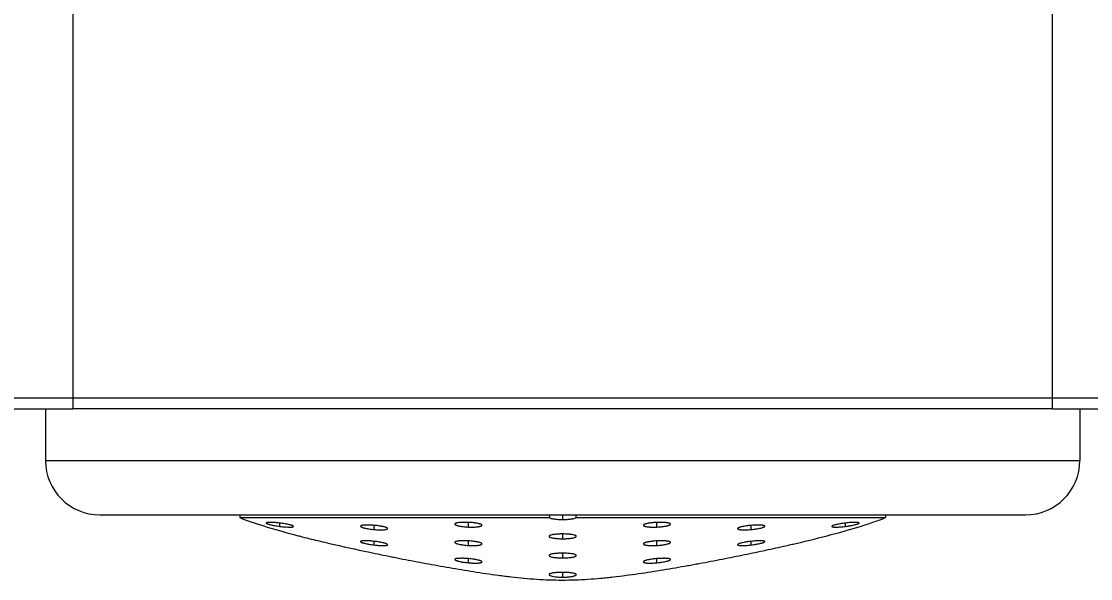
# Model space of a CAD drawing. Extents: x 2474 to 3422, y 0 to 695.
# Drawn here: x 2918.57 to 2938.21, y 485.59 to 495.82 of the extents above; entities that cross this region are included whole.
import ezdxf

# ---------------------------------------------------------------- set-up
doc = ezdxf.new("R2010")
doc.units = 0
doc.header["$LTSCALE"] = 10
doc.header["$MEASUREMENT"] = 0
doc.header["$PDMODE"] = 3
doc.header["$PDSIZE"] = -10
doc.layers.get('0').update_dxf_attribs({"linetype": 'CONTINUOUS'})
doc.layers.get('DEFPOINTS').update_dxf_attribs({"linetype": 'CONTINUOUS'})
doc.layers.add('1', color=7, linetype='CONTINUOUS')
doc.styles.add('Daelim Dimension', font='NanumGothic.ttf')
doc.dimstyles.new('DEFAULT', dxfattribs={"dimscale": 2, "dimtxt": 2, "dimasz": 2, "dimexe": 0, "dimexo": 2, "dimgap": 1, "dimtad": 1, "dimdec": 0, "dimzin": 9, "dimdsep": 46, "dimtxsty": 'Daelim Dimension', "dimcen": 0.5, "dimclrd": 5, "dimclre": 5, "dimclrt": 256, "dimadec": 1, "dimazin": 0, "dimtfac": 1, "dimtdec": 0, "dimtix": 1, "dimtmove": 0, "dimatfit": 3, "dimfxl": 1, "dimtolj": 1, "dimtzin": 1, "dimlwd": 9, "dimlwe": 9, "dimarcsym": 0})

# ---------------------------------------------------------------- blocks, each defined once
blk = doc.blocks.new('*D1')
at = {"color": 5, "lineweight": 9, "ltscale": 0.5, "transparency": 16777216}
for p, q in [((3074.811, 578.704), (2847.911, 578.704)), ((2849.911, 574.704), (2849.911, 277.704)), ((3071.81, 273.704), (2847.911, 273.704))]:
    blk.add_line(p, q, dxfattribs=at)
at = {"color": 5, "ltscale": 0.5, "transparency": 16777216}
for points in [[(2849.244, 574.704), (2850.578, 574.704), (2849.911, 578.704)], [(2849.244, 277.704), (2850.578, 277.704), (2849.911, 273.704)]]:
    blk.add_solid(points, dxfattribs=at)
at = {"layer": 'DEFPOINTS', "color": 0, "ltscale": 0.5, "transparency": 16777216}
for p in [(3078.811, 578.704), (2849.911, 273.704), (3075.81, 273.704)]:
    blk.add_point(p, dxfattribs=at)
at = {"color": 7, "ltscale": 0.5, "transparency": 16777216, "insert": (2842.46, 426.204), "char_height": 10, "attachment_point": 5, "rotation": 90, "style": 'Daelim Dimension'}
blk.add_mtext('\\A1;305', dxfattribs=at)

msp = doc.modelspace()

# ---------------------------------------------------------------- linework, layer by layer
at = {"layer": '1', "color": 7, "linetype": 'Continuous', "lineweight": 13}
for p, q in [((2919.51, 505.704), (2919.51, 488.904)), ((2937.51, 488.904), (2937.51, 505.704)), ((2914.51, 488.904), (2919.51, 488.904)), ((2919.51, 488.904), (2919.51, 488.704)), ((2919.51, 488.904), (2937.51, 488.904)), ((2937.51, 488.704), (2937.51, 488.904)), ((2937.51, 488.904), (2942.51, 488.904)), ((2919.01, 487.755), (2938.01, 487.755)), ((2928.51, 486.67), (2928.51, 486.755)), ((2923.314, 486.545), (2923.314, 486.606)), ((2925.046, 486.487), (2925.046, 486.564)), ((2926.778, 486.532), (2926.778, 486.618)), ((2930.242, 486.532), (2930.242, 486.618)), ((2931.974, 486.487), (2931.974, 486.564)), ((2933.706, 486.545), (2933.706, 486.606)), ((2928.51, 486.318), (2928.51, 486.406)), ((2925.046, 486.204), (2925.046, 486.271)), ((2926.778, 486.195), (2926.778, 486.279)), ((2930.242, 486.195), (2930.242, 486.279)), ((2931.974, 486.204), (2931.974, 486.271)), ((2926.778, 485.877), (2926.778, 485.953)), ((2928.51, 485.965), (2928.51, 486.053)), ((2930.242, 485.877), (2930.242, 485.953)), ((2928.51, 485.612), (2928.51, 485.7))]:
    msp.add_line(p, q, dxfattribs=at)
at = {"layer": '1', "color": 7, "linetype": 'Continuous', "lineweight": 18}
for p, q in [((2914.71, 488.704), (2919.51, 488.704)), ((2919.01, 488.704), (2919.01, 487.755)), ((2937.51, 488.704), (2919.51, 488.704)), ((2937.51, 488.704), (2942.31, 488.704)), ((2938.01, 488.704), (2938.01, 487.755)), ((2920.01, 486.755), (2937.01, 486.755)), ((2922.578, 486.755), (2922.578, 486.705)), ((2928.266, 486.755), (2928.266, 486.705)), ((2928.754, 486.755), (2928.754, 486.705)), ((2934.442, 486.755), (2934.442, 486.705)), ((2922.578, 486.705), (2928.266, 486.705)), ((2928.754, 486.705), (2934.442, 486.705))]:
    msp.add_line(p, q, dxfattribs=at)
for centre, start, end in [((2920.01, 487.755), 180, 270), ((2937.01, 487.755), 270, 0)]:
    msp.add_arc(centre, 1, start, end, dxfattribs=at)
for points, knots in [([(2922.578, 486.705), (2922.706, 486.655), (2922.853, 486.604), (2923.185, 486.5), (2923.369, 486.448), (2923.598, 486.387), (2923.623, 486.381), (2923.675, 486.367), (2923.701, 486.36), (2923.781, 486.34), (2923.835, 486.326), (2923.999, 486.286), (2924.111, 486.259), (2924.46, 486.178), (2924.706, 486.123), (2925.095, 486.041), (2925.229, 486.014), (2925.4, 485.98), (2925.434, 485.973), (2925.503, 485.959), (2925.607, 485.939), (2925.712, 485.919), (2925.923, 485.879), (2926.066, 485.852), (2926.355, 485.8), (2926.501, 485.775), (2926.798, 485.726), (2926.948, 485.702), (2927.176, 485.669), (2927.253, 485.658), (2927.369, 485.643), (2927.407, 485.638), (2927.485, 485.629), (2927.524, 485.624), (2927.719, 485.601), (2927.875, 485.586), (2928.188, 485.565), (2928.344, 485.56), (2928.658, 485.559), (2928.815, 485.565), (2929.05, 485.58), (2929.129, 485.586), (2929.247, 485.597), (2929.286, 485.601), (2929.365, 485.609), (2929.404, 485.613), (2929.599, 485.636), (2929.753, 485.656), (2930.058, 485.7), (2930.208, 485.724), (2930.507, 485.773), (2930.655, 485.799), (2930.838, 485.831), (2930.874, 485.838), (2930.947, 485.851), (2930.983, 485.858), (2931.092, 485.878), (2931.163, 485.891), (2931.375, 485.931), (2931.514, 485.958), (2931.785, 486.013), (2931.917, 486.04), (2932.177, 486.094), (2932.304, 486.122), (2932.489, 486.163), (2932.581, 486.183), (2932.671, 486.204), (2932.731, 486.218), (2932.761, 486.224), (2933.026, 486.286), (2933.244, 486.34), (2933.646, 486.447), (2933.83, 486.499), (2934.039, 486.564), (2934.08, 486.577), (2934.159, 486.603), (2934.197, 486.616), (2934.309, 486.655), (2934.378, 486.68), (2934.442, 486.705)], [0, 0, 0, 0, 0.0625, 0.0625, 0.125, 0.125, 0.132812, 0.132812, 0.140625, 0.140625, 0.15625, 0.15625, 0.1875, 0.1875, 0.25, 0.25, 0.28125, 0.28125, 0.289062, 0.289062, 0.296875, 0.3125, 0.3125, 0.34375, 0.34375, 0.375, 0.375, 0.40625, 0.40625, 0.421875, 0.421875, 0.429687, 0.429687, 0.4375, 0.4375, 0.46875, 0.46875, 0.5, 0.5, 0.53125, 0.53125, 0.546875, 0.546875, 0.554687, 0.554687, 0.5625, 0.5625, 0.59375, 0.59375, 0.625, 0.625, 0.65625, 0.65625, 0.664062, 0.664062, 0.671875, 0.671875, 0.6875, 0.6875, 0.71875, 0.71875, 0.75, 0.75, 0.78125, 0.78125, 0.796875, 0.804687, 0.804687, 0.8125, 0.8125, 0.875, 0.875, 0.9375, 0.9375, 0.953125, 0.953125, 0.96875, 0.96875, 1, 1, 1, 1]), ([(2923.314, 486.606), (2923.297, 486.608), (2923.281, 486.61), (2923.257, 486.612), (2923.249, 486.613), (2923.233, 486.615), (2923.225, 486.615), (2923.203, 486.617), (2923.188, 486.618), (2923.168, 486.619), (2923.161, 486.619), (2923.148, 486.619), (2923.142, 486.619), (2923.125, 486.619), (2923.114, 486.619), (2923.101, 486.618), (2923.096, 486.618), (2923.089, 486.617), (2923.082, 486.616), (2923.076, 486.615), (2923.072, 486.614), (2923.07, 486.613), (2923.065, 486.611), (2923.064, 486.609), (2923.064, 486.605), (2923.066, 486.603), (2923.072, 486.598), (2923.077, 486.596), (2923.087, 486.592), (2923.09, 486.591), (2923.098, 486.588), (2923.106, 486.585), (2923.116, 486.582), (2923.126, 486.579), (2923.132, 486.578), (2923.149, 486.574), (2923.162, 486.571), (2923.182, 486.567), (2923.189, 486.565), (2923.203, 486.562), (2923.211, 486.561), (2923.233, 486.557), (2923.249, 486.554), (2923.281, 486.55), (2923.297, 486.547), (2923.314, 486.545)], [0, 0, 0, 0, 0.0625, 0.0625, 0.09375, 0.09375, 0.125, 0.125, 0.1875, 0.1875, 0.21875, 0.21875, 0.25, 0.25, 0.3125, 0.3125, 0.34375, 0.34375, 0.375, 0.40625, 0.40625, 0.4375, 0.4375, 0.5, 0.5, 0.5625, 0.5625, 0.625, 0.625, 0.65625, 0.65625, 0.6875, 0.71875, 0.71875, 0.75, 0.75, 0.8125, 0.8125, 0.84375, 0.84375, 0.875, 0.875, 0.9375, 0.9375, 1, 1, 1, 1]), ([(2923.314, 486.545), (2923.33, 486.543), (2923.347, 486.541), (2923.371, 486.538), (2923.378, 486.538), (2923.394, 486.536), (2923.402, 486.535), (2923.425, 486.534), (2923.439, 486.533), (2923.46, 486.532), (2923.466, 486.532), (2923.479, 486.531), (2923.485, 486.531), (2923.503, 486.531), (2923.513, 486.531), (2923.527, 486.532), (2923.531, 486.532), (2923.539, 486.533), (2923.546, 486.534), (2923.551, 486.536), (2923.556, 486.537), (2923.558, 486.538), (2923.562, 486.54), (2923.564, 486.542), (2923.564, 486.546), (2923.562, 486.548), (2923.555, 486.553), (2923.551, 486.556), (2923.541, 486.56), (2923.537, 486.561), (2923.53, 486.564), (2923.521, 486.567), (2923.512, 486.569), (2923.501, 486.572), (2923.496, 486.574), (2923.478, 486.578), (2923.466, 486.581), (2923.446, 486.585), (2923.439, 486.587), (2923.424, 486.589), (2923.417, 486.591), (2923.394, 486.595), (2923.379, 486.597), (2923.347, 486.602), (2923.33, 486.604), (2923.314, 486.606)], [0, 0, 0, 0, 0.0625, 0.0625, 0.09375, 0.09375, 0.125, 0.125, 0.1875, 0.1875, 0.21875, 0.21875, 0.25, 0.25, 0.3125, 0.3125, 0.34375, 0.34375, 0.375, 0.40625, 0.40625, 0.4375, 0.4375, 0.5, 0.5, 0.5625, 0.5625, 0.625, 0.625, 0.65625, 0.65625, 0.6875, 0.71875, 0.71875, 0.75, 0.75, 0.8125, 0.8125, 0.84375, 0.84375, 0.875, 0.875, 0.9375, 0.9375, 1, 1, 1, 1]), ([(2925.046, 486.564), (2925.029, 486.565), (2925.013, 486.566), (2924.989, 486.568), (2924.981, 486.568), (2924.965, 486.569), (2924.957, 486.569), (2924.934, 486.569), (2924.92, 486.569), (2924.899, 486.569), (2924.893, 486.569), (2924.88, 486.569), (2924.874, 486.568), (2924.857, 486.567), (2924.846, 486.566), (2924.828, 486.564), (2924.82, 486.562), (2924.811, 486.56), (2924.808, 486.559), (2924.804, 486.557), (2924.802, 486.556), (2924.797, 486.552), (2924.796, 486.55), (2924.796, 486.545), (2924.798, 486.543), (2924.804, 486.537), (2924.809, 486.534), (2924.818, 486.53), (2924.822, 486.529), (2924.83, 486.526), (2924.838, 486.523), (2924.848, 486.52), (2924.858, 486.517), (2924.863, 486.516), (2924.881, 486.512), (2924.893, 486.509), (2924.914, 486.505), (2924.921, 486.504), (2924.935, 486.501), (2924.942, 486.5), (2924.965, 486.497), (2924.981, 486.495), (2925.013, 486.491), (2925.029, 486.489), (2925.046, 486.487)], [0, 0, 0, 0, 0.0625, 0.0625, 0.09375, 0.09375, 0.125, 0.125, 0.1875, 0.1875, 0.21875, 0.21875, 0.25, 0.25, 0.3125, 0.3125, 0.375, 0.375, 0.40625, 0.40625, 0.4375, 0.4375, 0.5, 0.5, 0.5625, 0.5625, 0.625, 0.625, 0.65625, 0.65625, 0.6875, 0.71875, 0.71875, 0.75, 0.75, 0.8125, 0.8125, 0.84375, 0.84375, 0.875, 0.875, 0.9375, 0.9375, 1, 1, 1, 1]), ([(2925.046, 486.487), (2925.062, 486.486), (2925.079, 486.485), (2925.103, 486.483), (2925.111, 486.483), (2925.127, 486.482), (2925.134, 486.482), (2925.157, 486.481), (2925.172, 486.481), (2925.192, 486.481), (2925.199, 486.482), (2925.212, 486.482), (2925.218, 486.482), (2925.235, 486.484), (2925.245, 486.485), (2925.264, 486.487), (2925.271, 486.489), (2925.28, 486.492), (2925.283, 486.493), (2925.288, 486.495), (2925.29, 486.496), (2925.294, 486.499), (2925.296, 486.502), (2925.296, 486.507), (2925.294, 486.509), (2925.287, 486.515), (2925.283, 486.518), (2925.273, 486.522), (2925.27, 486.523), (2925.262, 486.526), (2925.254, 486.529), (2925.244, 486.532), (2925.234, 486.535), (2925.228, 486.536), (2925.211, 486.54), (2925.198, 486.543), (2925.178, 486.547), (2925.171, 486.548), (2925.157, 486.55), (2925.149, 486.551), (2925.127, 486.555), (2925.111, 486.557), (2925.079, 486.561), (2925.062, 486.562), (2925.046, 486.564)], [0, 0, 0, 0, 0.0625, 0.0625, 0.09375, 0.09375, 0.125, 0.125, 0.1875, 0.1875, 0.21875, 0.21875, 0.25, 0.25, 0.3125, 0.3125, 0.375, 0.375, 0.40625, 0.40625, 0.4375, 0.4375, 0.5, 0.5, 0.5625, 0.5625, 0.625, 0.625, 0.65625, 0.65625, 0.6875, 0.71875, 0.71875, 0.75, 0.75, 0.8125, 0.8125, 0.84375, 0.84375, 0.875, 0.875, 0.9375, 0.9375, 1, 1, 1, 1]), ([(2926.778, 486.618), (2926.761, 486.619), (2926.745, 486.619), (2926.721, 486.619), (2926.713, 486.619), (2926.697, 486.619), (2926.689, 486.619), (2926.666, 486.618), (2926.652, 486.618), (2926.631, 486.616), (2926.625, 486.616), (2926.612, 486.614), (2926.606, 486.614), (2926.589, 486.612), (2926.578, 486.61), (2926.56, 486.606), (2926.553, 486.604), (2926.543, 486.6), (2926.541, 486.599), (2926.536, 486.597), (2926.534, 486.596), (2926.529, 486.592), (2926.528, 486.589), (2926.528, 486.584), (2926.53, 486.581), (2926.536, 486.575), (2926.541, 486.572), (2926.55, 486.568), (2926.554, 486.566), (2926.561, 486.564), (2926.565, 486.562), (2926.579, 486.558), (2926.589, 486.556), (2926.612, 486.551), (2926.625, 486.548), (2926.645, 486.545), (2926.652, 486.544), (2926.667, 486.542), (2926.674, 486.541), (2926.697, 486.538), (2926.712, 486.537), (2926.745, 486.534), (2926.761, 486.533), (2926.778, 486.532)], [0, 0, 0, 0, 0.0625, 0.0625, 0.09375, 0.09375, 0.125, 0.125, 0.1875, 0.1875, 0.21875, 0.21875, 0.25, 0.25, 0.3125, 0.3125, 0.375, 0.375, 0.40625, 0.40625, 0.4375, 0.4375, 0.5, 0.5, 0.5625, 0.5625, 0.625, 0.625, 0.65625, 0.65625, 0.6875, 0.6875, 0.75, 0.75, 0.8125, 0.8125, 0.84375, 0.84375, 0.875, 0.875, 0.9375, 0.9375, 1, 1, 1, 1]), ([(2926.778, 486.532), (2926.794, 486.532), (2926.811, 486.531), (2926.835, 486.531), (2926.843, 486.531), (2926.859, 486.531), (2926.867, 486.531), (2926.889, 486.532), (2926.904, 486.533), (2926.924, 486.534), (2926.931, 486.535), (2926.944, 486.536), (2926.95, 486.537), (2926.967, 486.539), (2926.977, 486.541), (2926.996, 486.545), (2927.003, 486.547), (2927.012, 486.551), (2927.015, 486.552), (2927.02, 486.555), (2927.022, 486.556), (2927.026, 486.56), (2927.028, 486.563), (2927.028, 486.568), (2927.026, 486.571), (2927.02, 486.577), (2927.015, 486.58), (2927.006, 486.584), (2927.002, 486.585), (2926.995, 486.588), (2926.99, 486.589), (2926.977, 486.593), (2926.967, 486.596), (2926.943, 486.601), (2926.931, 486.603), (2926.911, 486.606), (2926.904, 486.607), (2926.889, 486.609), (2926.882, 486.61), (2926.859, 486.613), (2926.843, 486.614), (2926.811, 486.616), (2926.794, 486.617), (2926.778, 486.618)], [0, 0, 0, 0, 0.0625, 0.0625, 0.09375, 0.09375, 0.125, 0.125, 0.1875, 0.1875, 0.21875, 0.21875, 0.25, 0.25, 0.3125, 0.3125, 0.375, 0.375, 0.40625, 0.40625, 0.4375, 0.4375, 0.5, 0.5, 0.5625, 0.5625, 0.625, 0.625, 0.65625, 0.65625, 0.6875, 0.6875, 0.75, 0.75, 0.8125, 0.8125, 0.84375, 0.84375, 0.875, 0.875, 0.9375, 0.9375, 1, 1, 1, 1]), ([(2928.266, 486.705), (2928.272, 486.701), (2928.282, 486.696), (2928.305, 486.689), (2928.313, 486.687), (2928.331, 486.684), (2928.342, 486.682), (2928.364, 486.679), (2928.375, 486.677), (2928.4, 486.675), (2928.413, 486.674), (2928.44, 486.672), (2928.454, 486.671), (2928.481, 486.67), (2928.496, 486.67), (2928.51, 486.67)], [0, 0, 0, 0, 0.25, 0.25, 0.375, 0.375, 0.5, 0.5, 0.625, 0.625, 0.75, 0.75, 0.875, 0.875, 1, 1, 1, 1]), ([(2928.51, 486.67), (2928.524, 486.67), (2928.538, 486.67), (2928.566, 486.671), (2928.58, 486.672), (2928.607, 486.674), (2928.62, 486.675), (2928.644, 486.677), (2928.656, 486.679), (2928.678, 486.682), (2928.688, 486.684), (2928.702, 486.686), (2928.707, 486.687), (2928.715, 486.69), (2928.719, 486.691), (2928.738, 486.696), (2928.748, 486.701), (2928.754, 486.705)], [0, 0, 0, 0, 0.125, 0.125, 0.25, 0.25, 0.375, 0.375, 0.5, 0.5, 0.625, 0.625, 0.6875, 0.6875, 0.75, 0.75, 1, 1, 1, 1]), ([(2930.242, 486.618), (2930.225, 486.617), (2930.209, 486.616), (2930.185, 486.615), (2930.177, 486.614), (2930.161, 486.612), (2930.153, 486.612), (2930.131, 486.609), (2930.116, 486.607), (2930.096, 486.604), (2930.089, 486.603), (2930.077, 486.601), (2930.071, 486.6), (2930.053, 486.596), (2930.043, 486.593), (2930.029, 486.589), (2930.025, 486.588), (2930.018, 486.585), (2930.011, 486.583), (2930.005, 486.58), (2930, 486.577), (2929.998, 486.575), (2929.994, 486.571), (2929.992, 486.568), (2929.992, 486.564), (2929.992, 486.563), (2929.994, 486.56), (2929.995, 486.559), (2930, 486.555), (2930.004, 486.552), (2930.013, 486.549), (2930.017, 486.547), (2930.025, 486.545), (2930.029, 486.544), (2930.042, 486.541), (2930.053, 486.539), (2930.07, 486.537), (2930.076, 486.536), (2930.089, 486.535), (2930.102, 486.534), (2930.116, 486.533), (2930.13, 486.532), (2930.138, 486.532), (2930.161, 486.531), (2930.176, 486.531), (2930.209, 486.531), (2930.225, 486.532), (2930.242, 486.532)], [0, 0, 0, 0, 0.0625, 0.0625, 0.09375, 0.09375, 0.125, 0.125, 0.1875, 0.1875, 0.21875, 0.21875, 0.25, 0.25, 0.3125, 0.3125, 0.34375, 0.34375, 0.375, 0.40625, 0.40625, 0.4375, 0.4375, 0.5, 0.5, 0.53125, 0.53125, 0.5625, 0.5625, 0.625, 0.625, 0.65625, 0.65625, 0.6875, 0.6875, 0.75, 0.75, 0.78125, 0.78125, 0.8125, 0.84375, 0.84375, 0.875, 0.875, 0.9375, 0.9375, 1, 1, 1, 1]), ([(2930.242, 486.532), (2930.259, 486.533), (2930.275, 486.534), (2930.299, 486.536), (2930.307, 486.537), (2930.323, 486.538), (2930.331, 486.539), (2930.353, 486.542), (2930.368, 486.544), (2930.388, 486.547), (2930.395, 486.548), (2930.407, 486.551), (2930.413, 486.552), (2930.43, 486.556), (2930.441, 486.558), (2930.454, 486.562), (2930.459, 486.564), (2930.466, 486.566), (2930.473, 486.569), (2930.479, 486.572), (2930.483, 486.575), (2930.485, 486.576), (2930.49, 486.581), (2930.492, 486.584), (2930.492, 486.588), (2930.492, 486.589), (2930.49, 486.592), (2930.489, 486.593), (2930.484, 486.597), (2930.48, 486.599), (2930.47, 486.603), (2930.467, 486.604), (2930.459, 486.606), (2930.455, 486.607), (2930.442, 486.61), (2930.431, 486.611), (2930.414, 486.614), (2930.408, 486.614), (2930.395, 486.616), (2930.382, 486.617), (2930.368, 486.618), (2930.354, 486.618), (2930.346, 486.619), (2930.323, 486.619), (2930.307, 486.619), (2930.275, 486.619), (2930.259, 486.619), (2930.242, 486.618)], [0, 0, 0, 0, 0.0625, 0.0625, 0.09375, 0.09375, 0.125, 0.125, 0.1875, 0.1875, 0.21875, 0.21875, 0.25, 0.25, 0.3125, 0.3125, 0.34375, 0.34375, 0.375, 0.40625, 0.40625, 0.4375, 0.4375, 0.5, 0.5, 0.53125, 0.53125, 0.5625, 0.5625, 0.625, 0.625, 0.65625, 0.65625, 0.6875, 0.6875, 0.75, 0.75, 0.78125, 0.78125, 0.8125, 0.84375, 0.84375, 0.875, 0.875, 0.9375, 0.9375, 1, 1, 1, 1]), ([(2931.974, 486.564), (2931.957, 486.562), (2931.941, 486.561), (2931.917, 486.558), (2931.909, 486.557), (2931.894, 486.555), (2931.886, 486.554), (2931.863, 486.55), (2931.849, 486.548), (2931.828, 486.544), (2931.822, 486.543), (2931.809, 486.54), (2931.803, 486.539), (2931.786, 486.535), (2931.776, 486.532), (2931.762, 486.528), (2931.758, 486.526), (2931.75, 486.523), (2931.743, 486.52), (2931.738, 486.518), (2931.733, 486.515), (2931.731, 486.513), (2931.726, 486.509), (2931.724, 486.507), (2931.724, 486.503), (2931.724, 486.502), (2931.726, 486.499), (2931.727, 486.498), (2931.732, 486.495), (2931.736, 486.493), (2931.745, 486.49), (2931.749, 486.489), (2931.757, 486.487), (2931.761, 486.487), (2931.774, 486.485), (2931.784, 486.484), (2931.802, 486.482), (2931.808, 486.482), (2931.821, 486.482), (2931.834, 486.481), (2931.848, 486.481), (2931.862, 486.481), (2931.87, 486.481), (2931.893, 486.482), (2931.909, 486.483), (2931.941, 486.485), (2931.957, 486.486), (2931.974, 486.487)], [0, 0, 0, 0, 0.0625, 0.0625, 0.09375, 0.09375, 0.125, 0.125, 0.1875, 0.1875, 0.21875, 0.21875, 0.25, 0.25, 0.3125, 0.3125, 0.34375, 0.34375, 0.375, 0.40625, 0.40625, 0.4375, 0.4375, 0.5, 0.5, 0.53125, 0.53125, 0.5625, 0.5625, 0.625, 0.625, 0.65625, 0.65625, 0.6875, 0.6875, 0.75, 0.75, 0.78125, 0.78125, 0.8125, 0.84375, 0.84375, 0.875, 0.875, 0.9375, 0.9375, 1, 1, 1, 1]), ([(2931.974, 486.487), (2931.991, 486.489), (2932.007, 486.491), (2932.031, 486.493), (2932.039, 486.495), (2932.054, 486.497), (2932.062, 486.498), (2932.085, 486.501), (2932.099, 486.504), (2932.126, 486.509), (2932.139, 486.512), (2932.162, 486.517), (2932.172, 486.52), (2932.186, 486.524), (2932.19, 486.526), (2932.198, 486.529), (2932.205, 486.532), (2932.21, 486.534), (2932.215, 486.537), (2932.217, 486.539), (2932.222, 486.543), (2932.224, 486.545), (2932.224, 486.549), (2932.224, 486.55), (2932.222, 486.552), (2932.221, 486.553), (2932.216, 486.557), (2932.212, 486.559), (2932.203, 486.561), (2932.199, 486.562), (2932.192, 486.564), (2932.187, 486.564), (2932.174, 486.566), (2932.164, 486.567), (2932.146, 486.568), (2932.14, 486.569), (2932.127, 486.569), (2932.114, 486.569), (2932.1, 486.569), (2932.086, 486.569), (2932.078, 486.569), (2932.055, 486.569), (2932.039, 486.568), (2932.007, 486.566), (2931.991, 486.565), (2931.974, 486.564)], [0, 0, 0, 0, 0.0625, 0.0625, 0.09375, 0.09375, 0.125, 0.125, 0.1875, 0.1875, 0.25, 0.25, 0.3125, 0.3125, 0.34375, 0.34375, 0.375, 0.40625, 0.40625, 0.4375, 0.4375, 0.5, 0.5, 0.53125, 0.53125, 0.5625, 0.5625, 0.625, 0.625, 0.65625, 0.65625, 0.6875, 0.6875, 0.75, 0.75, 0.78125, 0.78125, 0.8125, 0.84375, 0.84375, 0.875, 0.875, 0.9375, 0.9375, 1, 1, 1, 1]), ([(2933.706, 486.606), (2933.69, 486.604), (2933.673, 486.602), (2933.649, 486.598), (2933.642, 486.597), (2933.626, 486.595), (2933.618, 486.593), (2933.596, 486.589), (2933.581, 486.587), (2933.554, 486.581), (2933.541, 486.578), (2933.518, 486.572), (2933.508, 486.57), (2933.494, 486.565), (2933.49, 486.564), (2933.482, 486.561), (2933.479, 486.56), (2933.469, 486.556), (2933.465, 486.553), (2933.458, 486.548), (2933.456, 486.546), (2933.456, 486.543), (2933.456, 486.542), (2933.458, 486.54), (2933.459, 486.539), (2933.464, 486.537), (2933.468, 486.535), (2933.481, 486.533), (2933.488, 486.532), (2933.506, 486.531), (2933.517, 486.531), (2933.534, 486.531), (2933.54, 486.531), (2933.553, 486.532), (2933.566, 486.532), (2933.58, 486.533), (2933.595, 486.534), (2933.602, 486.534), (2933.625, 486.536), (2933.641, 486.538), (2933.673, 486.541), (2933.69, 486.543), (2933.706, 486.545)], [0, 0, 0, 0, 0.0625, 0.0625, 0.09375, 0.09375, 0.125, 0.125, 0.1875, 0.1875, 0.25, 0.25, 0.3125, 0.3125, 0.34375, 0.34375, 0.375, 0.375, 0.4375, 0.4375, 0.5, 0.5, 0.53125, 0.53125, 0.5625, 0.5625, 0.625, 0.625, 0.6875, 0.6875, 0.75, 0.75, 0.78125, 0.78125, 0.8125, 0.84375, 0.84375, 0.875, 0.875, 0.9375, 0.9375, 1, 1, 1, 1]), ([(2933.706, 486.545), (2933.723, 486.547), (2933.739, 486.549), (2933.763, 486.553), (2933.771, 486.554), (2933.786, 486.557), (2933.794, 486.558), (2933.817, 486.562), (2933.831, 486.565), (2933.858, 486.571), (2933.871, 486.574), (2933.894, 486.579), (2933.904, 486.582), (2933.918, 486.586), (2933.922, 486.588), (2933.93, 486.591), (2933.933, 486.592), (2933.943, 486.596), (2933.948, 486.598), (2933.954, 486.603), (2933.956, 486.605), (2933.956, 486.608), (2933.956, 486.609), (2933.954, 486.611), (2933.953, 486.612), (2933.949, 486.614), (2933.944, 486.615), (2933.932, 486.617), (2933.924, 486.618), (2933.906, 486.619), (2933.895, 486.619), (2933.878, 486.619), (2933.872, 486.619), (2933.859, 486.619), (2933.846, 486.618), (2933.832, 486.618), (2933.817, 486.617), (2933.81, 486.616), (2933.787, 486.615), (2933.771, 486.613), (2933.739, 486.61), (2933.723, 486.608), (2933.706, 486.606)], [0, 0, 0, 0, 0.0625, 0.0625, 0.09375, 0.09375, 0.125, 0.125, 0.1875, 0.1875, 0.25, 0.25, 0.3125, 0.3125, 0.34375, 0.34375, 0.375, 0.375, 0.4375, 0.4375, 0.5, 0.5, 0.53125, 0.53125, 0.5625, 0.5625, 0.625, 0.625, 0.6875, 0.6875, 0.75, 0.75, 0.78125, 0.78125, 0.8125, 0.84375, 0.84375, 0.875, 0.875, 0.9375, 0.9375, 1, 1, 1, 1]), ([(2928.51, 486.406), (2928.493, 486.406), (2928.477, 486.405), (2928.453, 486.405), (2928.445, 486.404), (2928.429, 486.403), (2928.421, 486.403), (2928.398, 486.401), (2928.384, 486.4), (2928.364, 486.398), (2928.357, 486.397), (2928.344, 486.395), (2928.338, 486.394), (2928.321, 486.391), (2928.311, 486.389), (2928.297, 486.385), (2928.293, 486.384), (2928.285, 486.382), (2928.278, 486.379), (2928.273, 486.377), (2928.268, 486.374), (2928.266, 486.372), (2928.261, 486.368), (2928.26, 486.365), (2928.26, 486.36), (2928.262, 486.357), (2928.268, 486.351), (2928.272, 486.348), (2928.282, 486.344), (2928.285, 486.343), (2928.293, 486.34), (2928.297, 486.339), (2928.311, 486.335), (2928.321, 486.333), (2928.344, 486.329), (2928.357, 486.327), (2928.377, 486.325), (2928.384, 486.324), (2928.398, 486.322), (2928.406, 486.322), (2928.429, 486.32), (2928.444, 486.319), (2928.477, 486.318), (2928.493, 486.318), (2928.51, 486.318)], [0, 0, 0, 0, 0.0625, 0.0625, 0.09375, 0.09375, 0.125, 0.125, 0.1875, 0.1875, 0.21875, 0.21875, 0.25, 0.25, 0.3125, 0.3125, 0.34375, 0.34375, 0.375, 0.40625, 0.40625, 0.4375, 0.4375, 0.5, 0.5, 0.5625, 0.5625, 0.625, 0.625, 0.65625, 0.65625, 0.6875, 0.6875, 0.75, 0.75, 0.8125, 0.8125, 0.84375, 0.84375, 0.875, 0.875, 0.9375, 0.9375, 1, 1, 1, 1]), ([(2928.51, 486.318), (2928.527, 486.318), (2928.543, 486.318), (2928.567, 486.319), (2928.575, 486.319), (2928.591, 486.32), (2928.599, 486.321), (2928.621, 486.322), (2928.636, 486.324), (2928.656, 486.326), (2928.663, 486.327), (2928.676, 486.329), (2928.682, 486.33), (2928.699, 486.333), (2928.709, 486.335), (2928.723, 486.339), (2928.727, 486.34), (2928.735, 486.343), (2928.741, 486.346), (2928.747, 486.348), (2928.752, 486.351), (2928.754, 486.353), (2928.758, 486.357), (2928.76, 486.36), (2928.76, 486.365), (2928.758, 486.368), (2928.752, 486.374), (2928.747, 486.376), (2928.738, 486.38), (2928.735, 486.382), (2928.727, 486.384), (2928.723, 486.385), (2928.709, 486.389), (2928.699, 486.391), (2928.676, 486.395), (2928.663, 486.397), (2928.643, 486.399), (2928.636, 486.4), (2928.621, 486.401), (2928.614, 486.402), (2928.591, 486.403), (2928.575, 486.404), (2928.543, 486.405), (2928.527, 486.406), (2928.51, 486.406)], [0, 0, 0, 0, 0.0625, 0.0625, 0.09375, 0.09375, 0.125, 0.125, 0.1875, 0.1875, 0.21875, 0.21875, 0.25, 0.25, 0.3125, 0.3125, 0.34375, 0.34375, 0.375, 0.40625, 0.40625, 0.4375, 0.4375, 0.5, 0.5, 0.5625, 0.5625, 0.625, 0.625, 0.65625, 0.65625, 0.6875, 0.6875, 0.75, 0.75, 0.8125, 0.8125, 0.84375, 0.84375, 0.875, 0.875, 0.9375, 0.9375, 1, 1, 1, 1]), ([(2925.046, 486.27), (2925.029, 486.272), (2925.013, 486.274), (2924.989, 486.276), (2924.981, 486.277), (2924.965, 486.278), (2924.957, 486.278), (2924.935, 486.28), (2924.92, 486.28), (2924.9, 486.281), (2924.893, 486.281), (2924.88, 486.281), (2924.874, 486.281), (2924.857, 486.28), (2924.846, 486.28), (2924.833, 486.279), (2924.828, 486.278), (2924.821, 486.277), (2924.814, 486.276), (2924.808, 486.275), (2924.804, 486.273), (2924.802, 486.273), (2924.797, 486.27), (2924.796, 486.268), (2924.796, 486.264), (2924.798, 486.261), (2924.804, 486.257), (2924.809, 486.254), (2924.819, 486.25), (2924.822, 486.249), (2924.83, 486.246), (2924.838, 486.243), (2924.848, 486.24), (2924.858, 486.237), (2924.864, 486.236), (2924.881, 486.232), (2924.894, 486.229), (2924.914, 486.225), (2924.921, 486.223), (2924.935, 486.22), (2924.943, 486.219), (2924.965, 486.215), (2924.981, 486.213), (2925.013, 486.208), (2925.029, 486.206), (2925.046, 486.204)], [0, 0, 0, 0, 0.0625, 0.0625, 0.09375, 0.09375, 0.125, 0.125, 0.1875, 0.1875, 0.21875, 0.21875, 0.25, 0.25, 0.3125, 0.3125, 0.34375, 0.34375, 0.375, 0.40625, 0.40625, 0.4375, 0.4375, 0.5, 0.5, 0.5625, 0.5625, 0.625, 0.625, 0.65625, 0.65625, 0.6875, 0.71875, 0.71875, 0.75, 0.75, 0.8125, 0.8125, 0.84375, 0.84375, 0.875, 0.875, 0.9375, 0.9375, 1, 1, 1, 1]), ([(2925.046, 486.204), (2925.062, 486.202), (2925.079, 486.2), (2925.103, 486.198), (2925.111, 486.197), (2925.126, 486.196), (2925.134, 486.195), (2925.157, 486.194), (2925.172, 486.193), (2925.192, 486.193), (2925.199, 486.193), (2925.211, 486.193), (2925.218, 486.193), (2925.235, 486.193), (2925.245, 486.193), (2925.259, 486.195), (2925.263, 486.195), (2925.271, 486.196), (2925.278, 486.198), (2925.283, 486.199), (2925.288, 486.201), (2925.29, 486.202), (2925.294, 486.204), (2925.296, 486.206), (2925.296, 486.211), (2925.294, 486.213), (2925.287, 486.219), (2925.283, 486.221), (2925.273, 486.225), (2925.27, 486.227), (2925.262, 486.23), (2925.253, 486.232), (2925.244, 486.235), (2925.233, 486.238), (2925.228, 486.24), (2925.211, 486.244), (2925.198, 486.247), (2925.178, 486.251), (2925.171, 486.252), (2925.156, 486.255), (2925.149, 486.256), (2925.126, 486.26), (2925.111, 486.262), (2925.079, 486.267), (2925.062, 486.269), (2925.046, 486.27)], [0, 0, 0, 0, 0.0625, 0.0625, 0.09375, 0.09375, 0.125, 0.125, 0.1875, 0.1875, 0.21875, 0.21875, 0.25, 0.25, 0.3125, 0.3125, 0.34375, 0.34375, 0.375, 0.40625, 0.40625, 0.4375, 0.4375, 0.5, 0.5, 0.5625, 0.5625, 0.625, 0.625, 0.65625, 0.65625, 0.6875, 0.71875, 0.71875, 0.75, 0.75, 0.8125, 0.8125, 0.84375, 0.84375, 0.875, 0.875, 0.9375, 0.9375, 1, 1, 1, 1]), ([(2926.778, 486.278), (2926.761, 486.279), (2926.745, 486.28), (2926.721, 486.281), (2926.713, 486.281), (2926.697, 486.281), (2926.689, 486.281), (2926.666, 486.281), (2926.652, 486.28), (2926.631, 486.279), (2926.625, 486.279), (2926.612, 486.278), (2926.606, 486.277), (2926.589, 486.275), (2926.578, 486.274), (2926.56, 486.27), (2926.552, 486.268), (2926.543, 486.265), (2926.541, 486.264), (2926.536, 486.262), (2926.534, 486.261), (2926.529, 486.257), (2926.528, 486.255), (2926.528, 486.249), (2926.53, 486.246), (2926.536, 486.241), (2926.541, 486.238), (2926.55, 486.234), (2926.554, 486.232), (2926.561, 486.229), (2926.566, 486.228), (2926.579, 486.224), (2926.589, 486.221), (2926.613, 486.216), (2926.625, 486.213), (2926.645, 486.21), (2926.652, 486.209), (2926.667, 486.206), (2926.674, 486.205), (2926.697, 486.202), (2926.713, 486.201), (2926.745, 486.197), (2926.761, 486.196), (2926.778, 486.195)], [0, 0, 0, 0, 0.0625, 0.0625, 0.09375, 0.09375, 0.125, 0.125, 0.1875, 0.1875, 0.21875, 0.21875, 0.25, 0.25, 0.3125, 0.3125, 0.375, 0.375, 0.40625, 0.40625, 0.4375, 0.4375, 0.5, 0.5, 0.5625, 0.5625, 0.625, 0.625, 0.65625, 0.65625, 0.6875, 0.6875, 0.75, 0.75, 0.8125, 0.8125, 0.84375, 0.84375, 0.875, 0.875, 0.9375, 0.9375, 1, 1, 1, 1]), ([(2926.778, 486.195), (2926.794, 486.194), (2926.811, 486.193), (2926.835, 486.193), (2926.843, 486.193), (2926.859, 486.193), (2926.867, 486.193), (2926.889, 486.193), (2926.904, 486.193), (2926.924, 486.195), (2926.931, 486.195), (2926.944, 486.196), (2926.95, 486.197), (2926.967, 486.199), (2926.977, 486.2), (2926.996, 486.204), (2927.003, 486.206), (2927.012, 486.209), (2927.015, 486.21), (2927.02, 486.213), (2927.022, 486.214), (2927.026, 486.218), (2927.028, 486.221), (2927.028, 486.226), (2927.026, 486.229), (2927.02, 486.235), (2927.015, 486.238), (2927.006, 486.242), (2927.002, 486.243), (2926.994, 486.246), (2926.99, 486.247), (2926.977, 486.252), (2926.966, 486.254), (2926.943, 486.259), (2926.931, 486.262), (2926.91, 486.265), (2926.903, 486.266), (2926.889, 486.268), (2926.882, 486.269), (2926.859, 486.272), (2926.843, 486.274), (2926.811, 486.276), (2926.794, 486.278), (2926.778, 486.278)], [0, 0, 0, 0, 0.0625, 0.0625, 0.09375, 0.09375, 0.125, 0.125, 0.1875, 0.1875, 0.21875, 0.21875, 0.25, 0.25, 0.3125, 0.3125, 0.375, 0.375, 0.40625, 0.40625, 0.4375, 0.4375, 0.5, 0.5, 0.5625, 0.5625, 0.625, 0.625, 0.65625, 0.65625, 0.6875, 0.6875, 0.75, 0.75, 0.8125, 0.8125, 0.84375, 0.84375, 0.875, 0.875, 0.9375, 0.9375, 1, 1, 1, 1]), ([(2930.242, 486.278), (2930.225, 486.278), (2930.209, 486.276), (2930.185, 486.274), (2930.177, 486.274), (2930.161, 486.272), (2930.153, 486.271), (2930.131, 486.268), (2930.116, 486.266), (2930.096, 486.263), (2930.089, 486.262), (2930.077, 486.259), (2930.071, 486.258), (2930.054, 486.254), (2930.043, 486.252), (2930.03, 486.247), (2930.025, 486.246), (2930.018, 486.243), (2930.011, 486.24), (2930.005, 486.238), (2930.001, 486.235), (2929.999, 486.233), (2929.994, 486.229), (2929.992, 486.226), (2929.992, 486.222), (2929.992, 486.221), (2929.994, 486.218), (2929.995, 486.217), (2930, 486.213), (2930.004, 486.21), (2930.013, 486.207), (2930.017, 486.206), (2930.025, 486.204), (2930.029, 486.203), (2930.042, 486.2), (2930.052, 486.199), (2930.07, 486.197), (2930.076, 486.196), (2930.089, 486.195), (2930.102, 486.194), (2930.116, 486.193), (2930.13, 486.193), (2930.138, 486.193), (2930.161, 486.193), (2930.176, 486.193), (2930.209, 486.193), (2930.225, 486.194), (2930.242, 486.195)], [0, 0, 0, 0, 0.0625, 0.0625, 0.09375, 0.09375, 0.125, 0.125, 0.1875, 0.1875, 0.21875, 0.21875, 0.25, 0.25, 0.3125, 0.3125, 0.34375, 0.34375, 0.375, 0.40625, 0.40625, 0.4375, 0.4375, 0.5, 0.5, 0.53125, 0.53125, 0.5625, 0.5625, 0.625, 0.625, 0.65625, 0.65625, 0.6875, 0.6875, 0.75, 0.75, 0.78125, 0.78125, 0.8125, 0.84375, 0.84375, 0.875, 0.875, 0.9375, 0.9375, 1, 1, 1, 1]), ([(2930.242, 486.195), (2930.259, 486.196), (2930.275, 486.197), (2930.299, 486.2), (2930.307, 486.201), (2930.323, 486.202), (2930.33, 486.203), (2930.353, 486.206), (2930.367, 486.208), (2930.388, 486.212), (2930.394, 486.213), (2930.407, 486.216), (2930.413, 486.217), (2930.43, 486.221), (2930.441, 486.224), (2930.454, 486.228), (2930.458, 486.229), (2930.466, 486.232), (2930.473, 486.235), (2930.479, 486.238), (2930.483, 486.241), (2930.485, 486.242), (2930.49, 486.246), (2930.492, 486.249), (2930.492, 486.253), (2930.492, 486.254), (2930.49, 486.257), (2930.489, 486.258), (2930.484, 486.262), (2930.48, 486.264), (2930.471, 486.267), (2930.467, 486.268), (2930.459, 486.27), (2930.455, 486.271), (2930.442, 486.274), (2930.431, 486.275), (2930.414, 486.277), (2930.408, 486.278), (2930.395, 486.279), (2930.382, 486.279), (2930.368, 486.28), (2930.354, 486.28), (2930.346, 486.281), (2930.323, 486.281), (2930.307, 486.281), (2930.275, 486.28), (2930.259, 486.279), (2930.242, 486.278)], [0, 0, 0, 0, 0.0625, 0.0625, 0.09375, 0.09375, 0.125, 0.125, 0.1875, 0.1875, 0.21875, 0.21875, 0.25, 0.25, 0.3125, 0.3125, 0.34375, 0.34375, 0.375, 0.40625, 0.40625, 0.4375, 0.4375, 0.5, 0.5, 0.53125, 0.53125, 0.5625, 0.5625, 0.625, 0.625, 0.65625, 0.65625, 0.6875, 0.6875, 0.75, 0.75, 0.78125, 0.78125, 0.8125, 0.84375, 0.84375, 0.875, 0.875, 0.9375, 0.9375, 1, 1, 1, 1]), ([(2931.974, 486.27), (2931.957, 486.269), (2931.941, 486.267), (2931.917, 486.263), (2931.909, 486.262), (2931.894, 486.26), (2931.886, 486.259), (2931.863, 486.255), (2931.849, 486.252), (2931.822, 486.247), (2931.809, 486.244), (2931.786, 486.238), (2931.776, 486.235), (2931.762, 486.231), (2931.758, 486.23), (2931.75, 486.227), (2931.747, 486.225), (2931.737, 486.221), (2931.732, 486.219), (2931.726, 486.213), (2931.724, 486.211), (2931.724, 486.208), (2931.724, 486.207), (2931.726, 486.204), (2931.727, 486.203), (2931.732, 486.201), (2931.736, 486.199), (2931.748, 486.196), (2931.756, 486.195), (2931.774, 486.194), (2931.785, 486.193), (2931.802, 486.193), (2931.808, 486.193), (2931.821, 486.193), (2931.834, 486.193), (2931.848, 486.193), (2931.863, 486.194), (2931.87, 486.194), (2931.893, 486.196), (2931.909, 486.197), (2931.941, 486.2), (2931.957, 486.202), (2931.974, 486.204)], [0, 0, 0, 0, 0.0625, 0.0625, 0.09375, 0.09375, 0.125, 0.125, 0.1875, 0.1875, 0.25, 0.25, 0.3125, 0.3125, 0.34375, 0.34375, 0.375, 0.375, 0.4375, 0.4375, 0.5, 0.5, 0.53125, 0.53125, 0.5625, 0.5625, 0.625, 0.625, 0.6875, 0.6875, 0.75, 0.75, 0.78125, 0.78125, 0.8125, 0.84375, 0.84375, 0.875, 0.875, 0.9375, 0.9375, 1, 1, 1, 1]), ([(2931.974, 486.204), (2931.991, 486.206), (2932.007, 486.208), (2932.031, 486.211), (2932.039, 486.213), (2932.054, 486.215), (2932.062, 486.216), (2932.085, 486.22), (2932.099, 486.223), (2932.126, 486.229), (2932.139, 486.232), (2932.162, 486.237), (2932.172, 486.24), (2932.186, 486.244), (2932.19, 486.246), (2932.198, 486.249), (2932.201, 486.25), (2932.211, 486.254), (2932.215, 486.256), (2932.222, 486.261), (2932.224, 486.264), (2932.224, 486.267), (2932.224, 486.268), (2932.222, 486.27), (2932.221, 486.271), (2932.217, 486.273), (2932.212, 486.275), (2932.2, 486.277), (2932.192, 486.278), (2932.174, 486.28), (2932.163, 486.28), (2932.146, 486.281), (2932.14, 486.281), (2932.127, 486.281), (2932.114, 486.281), (2932.1, 486.28), (2932.085, 486.279), (2932.078, 486.279), (2932.055, 486.278), (2932.039, 486.277), (2932.007, 486.274), (2931.991, 486.272), (2931.974, 486.27)], [0, 0, 0, 0, 0.0625, 0.0625, 0.09375, 0.09375, 0.125, 0.125, 0.1875, 0.1875, 0.25, 0.25, 0.3125, 0.3125, 0.34375, 0.34375, 0.375, 0.375, 0.4375, 0.4375, 0.5, 0.5, 0.53125, 0.53125, 0.5625, 0.5625, 0.625, 0.625, 0.6875, 0.6875, 0.75, 0.75, 0.78125, 0.78125, 0.8125, 0.84375, 0.84375, 0.875, 0.875, 0.9375, 0.9375, 1, 1, 1, 1]), ([(2926.778, 485.953), (2926.761, 485.954), (2926.745, 485.956), (2926.721, 485.957), (2926.713, 485.957), (2926.697, 485.958), (2926.689, 485.958), (2926.666, 485.959), (2926.652, 485.959), (2926.631, 485.958), (2926.625, 485.958), (2926.612, 485.958), (2926.606, 485.957), (2926.589, 485.956), (2926.578, 485.955), (2926.565, 485.954), (2926.56, 485.953), (2926.553, 485.951), (2926.546, 485.95), (2926.54, 485.948), (2926.536, 485.946), (2926.534, 485.945), (2926.529, 485.942), (2926.528, 485.94), (2926.528, 485.935), (2926.53, 485.932), (2926.536, 485.927), (2926.541, 485.924), (2926.55, 485.92), (2926.554, 485.919), (2926.562, 485.916), (2926.57, 485.913), (2926.58, 485.91), (2926.59, 485.907), (2926.596, 485.906), (2926.613, 485.902), (2926.625, 485.899), (2926.646, 485.895), (2926.653, 485.894), (2926.667, 485.891), (2926.675, 485.89), (2926.697, 485.886), (2926.713, 485.884), (2926.745, 485.88), (2926.761, 485.878), (2926.778, 485.877)], [0, 0, 0, 0, 0.0625, 0.0625, 0.09375, 0.09375, 0.125, 0.125, 0.1875, 0.1875, 0.21875, 0.21875, 0.25, 0.25, 0.3125, 0.3125, 0.34375, 0.34375, 0.375, 0.40625, 0.40625, 0.4375, 0.4375, 0.5, 0.5, 0.5625, 0.5625, 0.625, 0.625, 0.65625, 0.65625, 0.6875, 0.71875, 0.71875, 0.75, 0.75, 0.8125, 0.8125, 0.84375, 0.84375, 0.875, 0.875, 0.9375, 0.9375, 1, 1, 1, 1]), ([(2926.778, 485.877), (2926.794, 485.875), (2926.811, 485.874), (2926.835, 485.872), (2926.843, 485.872), (2926.859, 485.871), (2926.866, 485.871), (2926.889, 485.87), (2926.904, 485.87), (2926.924, 485.871), (2926.931, 485.871), (2926.944, 485.871), (2926.95, 485.872), (2926.967, 485.873), (2926.977, 485.874), (2926.996, 485.877), (2927.003, 485.878), (2927.013, 485.881), (2927.015, 485.882), (2927.02, 485.884), (2927.022, 485.885), (2927.026, 485.889), (2927.028, 485.891), (2927.028, 485.896), (2927.026, 485.899), (2927.02, 485.905), (2927.015, 485.908), (2927.005, 485.912), (2927.002, 485.913), (2926.994, 485.916), (2926.986, 485.919), (2926.976, 485.922), (2926.966, 485.925), (2926.96, 485.926), (2926.943, 485.93), (2926.93, 485.933), (2926.91, 485.936), (2926.903, 485.938), (2926.889, 485.94), (2926.881, 485.941), (2926.859, 485.944), (2926.843, 485.946), (2926.811, 485.95), (2926.794, 485.952), (2926.778, 485.953)], [0, 0, 0, 0, 0.0625, 0.0625, 0.09375, 0.09375, 0.125, 0.125, 0.1875, 0.1875, 0.21875, 0.21875, 0.25, 0.25, 0.3125, 0.3125, 0.375, 0.375, 0.40625, 0.40625, 0.4375, 0.4375, 0.5, 0.5, 0.5625, 0.5625, 0.625, 0.625, 0.65625, 0.65625, 0.6875, 0.71875, 0.71875, 0.75, 0.75, 0.8125, 0.8125, 0.84375, 0.84375, 0.875, 0.875, 0.9375, 0.9375, 1, 1, 1, 1]), ([(2928.51, 486.053), (2928.493, 486.053), (2928.477, 486.053), (2928.453, 486.052), (2928.445, 486.052), (2928.429, 486.051), (2928.421, 486.05), (2928.398, 486.049), (2928.384, 486.047), (2928.364, 486.045), (2928.357, 486.044), (2928.344, 486.043), (2928.338, 486.042), (2928.321, 486.039), (2928.311, 486.037), (2928.297, 486.033), (2928.293, 486.032), (2928.285, 486.029), (2928.278, 486.027), (2928.273, 486.024), (2928.268, 486.022), (2928.266, 486.02), (2928.261, 486.016), (2928.26, 486.013), (2928.26, 486.007), (2928.262, 486.005), (2928.268, 485.999), (2928.272, 485.996), (2928.282, 485.992), (2928.285, 485.991), (2928.293, 485.988), (2928.297, 485.987), (2928.311, 485.983), (2928.321, 485.981), (2928.344, 485.976), (2928.357, 485.975), (2928.377, 485.972), (2928.384, 485.971), (2928.398, 485.97), (2928.406, 485.969), (2928.429, 485.967), (2928.444, 485.966), (2928.477, 485.965), (2928.493, 485.965), (2928.51, 485.965)], [0, 0, 0, 0, 0.0625, 0.0625, 0.09375, 0.09375, 0.125, 0.125, 0.1875, 0.1875, 0.21875, 0.21875, 0.25, 0.25, 0.3125, 0.3125, 0.34375, 0.34375, 0.375, 0.40625, 0.40625, 0.4375, 0.4375, 0.5, 0.5, 0.5625, 0.5625, 0.625, 0.625, 0.65625, 0.65625, 0.6875, 0.6875, 0.75, 0.75, 0.8125, 0.8125, 0.84375, 0.84375, 0.875, 0.875, 0.9375, 0.9375, 1, 1, 1, 1]), ([(2928.51, 485.965), (2928.527, 485.965), (2928.543, 485.965), (2928.567, 485.966), (2928.575, 485.966), (2928.591, 485.967), (2928.599, 485.968), (2928.621, 485.97), (2928.636, 485.971), (2928.656, 485.974), (2928.663, 485.975), (2928.676, 485.977), (2928.682, 485.978), (2928.699, 485.981), (2928.709, 485.983), (2928.723, 485.987), (2928.727, 485.988), (2928.735, 485.991), (2928.741, 485.993), (2928.747, 485.996), (2928.752, 485.999), (2928.754, 486), (2928.758, 486.005), (2928.76, 486.007), (2928.76, 486.013), (2928.758, 486.016), (2928.752, 486.022), (2928.747, 486.024), (2928.738, 486.028), (2928.735, 486.029), (2928.727, 486.032), (2928.723, 486.033), (2928.709, 486.037), (2928.699, 486.039), (2928.676, 486.043), (2928.663, 486.044), (2928.643, 486.047), (2928.636, 486.047), (2928.621, 486.049), (2928.614, 486.049), (2928.591, 486.051), (2928.575, 486.052), (2928.543, 486.053), (2928.527, 486.053), (2928.51, 486.053)], [0, 0, 0, 0, 0.0625, 0.0625, 0.09375, 0.09375, 0.125, 0.125, 0.1875, 0.1875, 0.21875, 0.21875, 0.25, 0.25, 0.3125, 0.3125, 0.34375, 0.34375, 0.375, 0.40625, 0.40625, 0.4375, 0.4375, 0.5, 0.5, 0.5625, 0.5625, 0.625, 0.625, 0.65625, 0.65625, 0.6875, 0.6875, 0.75, 0.75, 0.8125, 0.8125, 0.84375, 0.84375, 0.875, 0.875, 0.9375, 0.9375, 1, 1, 1, 1]), ([(2930.242, 485.953), (2930.225, 485.952), (2930.209, 485.95), (2930.185, 485.947), (2930.177, 485.946), (2930.161, 485.944), (2930.154, 485.943), (2930.131, 485.94), (2930.117, 485.938), (2930.096, 485.934), (2930.09, 485.933), (2930.077, 485.93), (2930.071, 485.929), (2930.054, 485.925), (2930.044, 485.922), (2930.03, 485.918), (2930.026, 485.916), (2930.018, 485.913), (2930.011, 485.91), (2930.005, 485.908), (2930.001, 485.905), (2929.999, 485.903), (2929.994, 485.899), (2929.992, 485.897), (2929.992, 485.893), (2929.992, 485.891), (2929.994, 485.889), (2929.995, 485.888), (2930, 485.884), (2930.004, 485.882), (2930.013, 485.879), (2930.017, 485.879), (2930.024, 485.877), (2930.029, 485.876), (2930.042, 485.874), (2930.052, 485.873), (2930.07, 485.872), (2930.076, 485.871), (2930.089, 485.871), (2930.102, 485.87), (2930.116, 485.87), (2930.13, 485.87), (2930.138, 485.871), (2930.161, 485.871), (2930.177, 485.872), (2930.209, 485.874), (2930.225, 485.875), (2930.242, 485.877)], [0, 0, 0, 0, 0.0625, 0.0625, 0.09375, 0.09375, 0.125, 0.125, 0.1875, 0.1875, 0.21875, 0.21875, 0.25, 0.25, 0.3125, 0.3125, 0.34375, 0.34375, 0.375, 0.40625, 0.40625, 0.4375, 0.4375, 0.5, 0.5, 0.53125, 0.53125, 0.5625, 0.5625, 0.625, 0.625, 0.65625, 0.65625, 0.6875, 0.6875, 0.75, 0.75, 0.78125, 0.78125, 0.8125, 0.84375, 0.84375, 0.875, 0.875, 0.9375, 0.9375, 1, 1, 1, 1]), ([(2930.242, 485.877), (2930.259, 485.878), (2930.275, 485.88), (2930.299, 485.883), (2930.307, 485.884), (2930.322, 485.886), (2930.33, 485.887), (2930.353, 485.891), (2930.367, 485.894), (2930.394, 485.899), (2930.407, 485.902), (2930.43, 485.907), (2930.44, 485.91), (2930.454, 485.914), (2930.458, 485.916), (2930.466, 485.919), (2930.469, 485.92), (2930.479, 485.924), (2930.484, 485.927), (2930.49, 485.932), (2930.492, 485.935), (2930.492, 485.939), (2930.492, 485.94), (2930.49, 485.942), (2930.489, 485.943), (2930.484, 485.946), (2930.48, 485.948), (2930.471, 485.951), (2930.467, 485.951), (2930.459, 485.953), (2930.455, 485.954), (2930.442, 485.955), (2930.431, 485.956), (2930.414, 485.957), (2930.408, 485.958), (2930.395, 485.958), (2930.382, 485.959), (2930.368, 485.959), (2930.353, 485.958), (2930.346, 485.958), (2930.323, 485.958), (2930.307, 485.957), (2930.275, 485.956), (2930.259, 485.954), (2930.242, 485.953)], [0, 0, 0, 0, 0.0625, 0.0625, 0.09375, 0.09375, 0.125, 0.125, 0.1875, 0.1875, 0.25, 0.25, 0.3125, 0.3125, 0.34375, 0.34375, 0.375, 0.375, 0.4375, 0.4375, 0.5, 0.5, 0.53125, 0.53125, 0.5625, 0.5625, 0.625, 0.625, 0.65625, 0.65625, 0.6875, 0.6875, 0.75, 0.75, 0.78125, 0.78125, 0.8125, 0.84375, 0.84375, 0.875, 0.875, 0.9375, 0.9375, 1, 1, 1, 1]), ([(2928.51, 485.7), (2928.493, 485.7), (2928.477, 485.7), (2928.453, 485.699), (2928.445, 485.699), (2928.429, 485.698), (2928.421, 485.698), (2928.398, 485.696), (2928.384, 485.695), (2928.363, 485.693), (2928.357, 485.692), (2928.344, 485.69), (2928.338, 485.69), (2928.321, 485.687), (2928.311, 485.685), (2928.297, 485.681), (2928.293, 485.68), (2928.285, 485.678), (2928.278, 485.675), (2928.273, 485.673), (2928.268, 485.67), (2928.266, 485.669), (2928.261, 485.665), (2928.26, 485.662), (2928.26, 485.656), (2928.262, 485.653), (2928.268, 485.648), (2928.273, 485.645), (2928.282, 485.641), (2928.285, 485.639), (2928.293, 485.637), (2928.297, 485.635), (2928.311, 485.631), (2928.321, 485.629), (2928.344, 485.625), (2928.357, 485.623), (2928.377, 485.62), (2928.384, 485.619), (2928.398, 485.617), (2928.406, 485.617), (2928.429, 485.615), (2928.444, 485.614), (2928.477, 485.613), (2928.493, 485.612), (2928.51, 485.612)], [0, 0, 0, 0, 0.0625, 0.0625, 0.09375, 0.09375, 0.125, 0.125, 0.1875, 0.1875, 0.21875, 0.21875, 0.25, 0.25, 0.3125, 0.3125, 0.34375, 0.34375, 0.375, 0.40625, 0.40625, 0.4375, 0.4375, 0.5, 0.5, 0.5625, 0.5625, 0.625, 0.625, 0.65625, 0.65625, 0.6875, 0.6875, 0.75, 0.75, 0.8125, 0.8125, 0.84375, 0.84375, 0.875, 0.875, 0.9375, 0.9375, 1, 1, 1, 1]), ([(2928.51, 485.612), (2928.527, 485.612), (2928.543, 485.613), (2928.567, 485.614), (2928.575, 485.614), (2928.591, 485.615), (2928.599, 485.615), (2928.621, 485.617), (2928.636, 485.619), (2928.656, 485.622), (2928.663, 485.623), (2928.676, 485.625), (2928.682, 485.626), (2928.699, 485.629), (2928.709, 485.631), (2928.727, 485.637), (2928.735, 485.639), (2928.744, 485.643), (2928.747, 485.645), (2928.752, 485.648), (2928.754, 485.649), (2928.758, 485.653), (2928.76, 485.656), (2928.76, 485.662), (2928.758, 485.665), (2928.752, 485.67), (2928.747, 485.673), (2928.738, 485.677), (2928.735, 485.678), (2928.727, 485.68), (2928.723, 485.681), (2928.709, 485.685), (2928.699, 485.687), (2928.676, 485.69), (2928.663, 485.692), (2928.643, 485.694), (2928.636, 485.695), (2928.621, 485.696), (2928.614, 485.697), (2928.591, 485.698), (2928.575, 485.699), (2928.543, 485.7), (2928.527, 485.7), (2928.51, 485.7)], [0, 0, 0, 0, 0.0625, 0.0625, 0.09375, 0.09375, 0.125, 0.125, 0.1875, 0.1875, 0.21875, 0.21875, 0.25, 0.25, 0.3125, 0.3125, 0.375, 0.375, 0.40625, 0.40625, 0.4375, 0.4375, 0.5, 0.5, 0.5625, 0.5625, 0.625, 0.625, 0.65625, 0.65625, 0.6875, 0.6875, 0.75, 0.75, 0.8125, 0.8125, 0.84375, 0.84375, 0.875, 0.875, 0.9375, 0.9375, 1, 1, 1, 1])]:
    msp.add_open_spline(points, degree=3, knots=knots, dxfattribs=at)

# ---------------------------------------------------------------- dimensions: what is measured, and where the dimension line sits
at = {"color": 5, "ltscale": 0.5}
dim = msp.add_linear_dim(base=(2849.911, 273.704), p1=(3078.811, 578.704), p2=(3075.81, 273.704), angle=90, dimstyle='DEFAULT', override={"dimtxt": 5, "dimexe": 1, "dimclrt": 7}, dxfattribs=at)
dim.commit()
dim.dimension.update_dxf_attribs({"geometry": '*D1', "text_midpoint": (2842.46, 426.204)})

doc.saveas('drawing.dxf')
